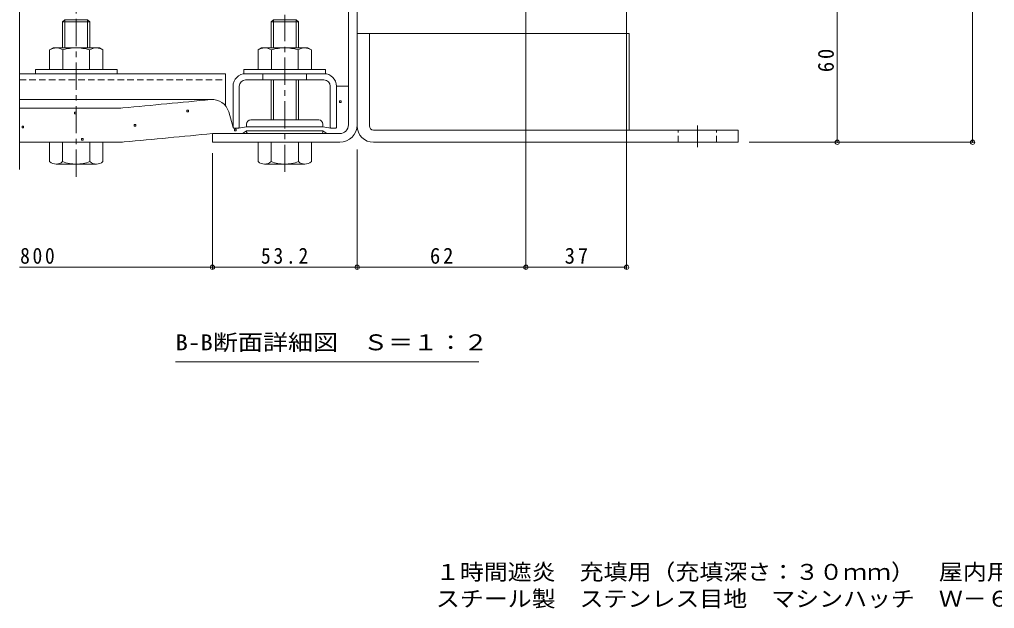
# Model space of a CAD drawing. Units: millimetres at full size. Extents: x -751 to 782, y -550 to 532.
# Drawn here: x -18 to 340.2, y -550.1 to -333.8 of the extents above; entities that cross this region are included whole.
import ezdxf
from ezdxf.enums import TextEntityAlignment as Align

# ---------------------------------------------------------------- set-up
doc = ezdxf.new("R2010")
doc.units = ezdxf.units.MM
doc.header["$LTSCALE"] = 2
doc.header["$PDMODE"] = 32
doc.header["$PDSIZE"] = 1.6
doc.linetypes.add('CHAIN1', pattern=[8, 5, -1, 1, -1])
doc.linetypes.add('DASHED1', pattern=[1.8, 1.2, -0.6])
for name, color, linetype, lineweight in [('D-1', 2, 'Continuous', 9), ('D-4', 4, 'Continuous', 9), ('D-5', 7, 'Continuous', 9), ('D-7', 5, 'Continuous', 5), ('D-B', 2, 'Continuous', 9), ('D-E', 3, 'Continuous', 9), ('D-F', 7, 'Continuous', 9), ('F-5_F-5ﾚｲﾔ', 7, 'Continuous', 9)]:
    doc.layers.add(name, color=color, linetype=linetype, lineweight=lineweight)
doc.styles.add('ＭＳ ゴシック', font='')
doc.styles.get('ＭＳ ゴシック').set_extended_font_data('MS Gothic')

msp = doc.modelspace()

# ---------------------------------------------------------------- linework, layer by layer
at = {"layer": 'D-1'}
for p, q in [((102.878, -372.456), (102.878, -322.056)), ((106.078, -322.056), (106.078, -372.456)), ((52.878, -375.656), (99.678, -375.656))]:
    msp.add_line(p, q, dxfattribs=at)
msp.add_lwpolyline([(99.678, -378.856), (52.878, -378.856), (52.878, -375.656)], dxfattribs=at)
for radius in [3.2, 6.4]:
    msp.add_arc((99.678, -372.456), radius, 270, 0, dxfattribs=at)
at = {"layer": 'D-4'}
for p, q in [((98.478, -358.186), (102.878, -358.186)), ((102.878, -372.456), (102.878, -358.186)), ((98.478, -373.406), (98.478, -358.256)), ((52.867, -363.127), (-17.974, -363.127)), ((-17.974, -366.356), (17.211, -366.356)), ((60.478, -373.406), (58.888, -367.7)), ((52.878, -375.656), (63.982, -375.656)), ((60.728, -373.656), (60.478, -373.406)), ((62.528, -373.656), (60.728, -373.656)), ((65.478, -373.156), (62.528, -373.656)), ((65.478, -374.656), (63.982, -375.656)), ((93.478, -373.156), (65.478, -373.156)), ((65.478, -374.656), (93.478, -374.656)), ((93.478, -374.656), (94.974, -375.656)), ((99.678, -375.656), (94.974, -375.656)), ((17.784, -378.856), (-17.974, -378.856))]:
    msp.add_line(p, q, dxfattribs=at)
at = {"layer": 'D-4', "color": 134, "lineweight": 5}
for p, q in [((65.478, -372.156), (65.478, -373.156)), ((91.978, -370.656), (66.978, -370.656)), ((93.478, -372.156), (93.478, -373.156)), ((65.478, -373.156), (93.478, -373.156)), ((65.478, -374.656), (93.478, -374.656)), ((65.478, -375.156), (65.478, -374.656)), ((92.978, -375.656), (65.978, -375.656)), ((93.478, -375.156), (93.478, -374.656))]:
    msp.add_line(p, q, dxfattribs=at)
at = {"layer": 'D-4', "color": 2}
for points in [[(99.626, -364.235), (99.626, -363.635), (100.226, -363.635), (100.226, -364.235)], [(2.275, -368.396), (2.275, -367.796), (2.875, -367.796), (2.875, -368.396)], [(43.5, -367.703), (43.5, -367.103), (44.1, -367.103), (44.1, -367.703)], [(24.182, -372.879), (24.182, -372.279), (24.782, -372.279), (24.782, -372.879)], [(-17.044, -373.573), (-17.044, -372.973), (-16.444, -372.973), (-16.444, -373.573)], [(60.989, -374.588), (60.989, -373.988), (61.589, -373.988), (61.589, -374.588)], [(4.863, -378.056), (4.863, -377.456), (5.463, -377.456), (5.463, -378.056)]]:
    msp.add_lwpolyline(points, close=True, dxfattribs=at)
at = {"layer": 'D-4'}
msp.add_lwpolyline([(93.478, -373.156), (96.428, -373.656), (98.228, -373.656), (98.478, -373.406)], dxfattribs=at)
for centre, radius, start, end in [((-447.122, 4714.136), 5101.792, 275.2529, 275.61726), ((52.867, -369.377), 6.25, 15.57156, 95.61726), ((17.211, -336.356), 30, 270, 275.2529), ((99.678, -372.456), 3.2, 270, 0), ((-447.122, 4714.136), 5114.292, 275.24643, 275.6105), ((17.784, -348.856), 30, 270, 275.24643)]:
    msp.add_arc(centre, radius, start, end, dxfattribs=at)
at = {"layer": 'D-4', "color": 134, "lineweight": 5}
for centre, radius, start, end in [((66.978, -372.156), 1.5, 90, 180), ((91.978, -372.156), 1.5, 0, 90), ((65.978, -375.156), 0.5, 180, 270), ((92.978, -375.156), 0.5, 270, 0)]:
    msp.add_arc(centre, radius, start, end, dxfattribs=at)
at = {"layer": 'D-5'}
msp.add_line((150.797, -459.528), (39.297, -459.528), dxfattribs=at)
at = {"layer": 'D-7', "linetype": 'CHAIN1'}
for p, q in [((2.878, -391.554), (2.878, -331.068)), ((79.478, -389.734), (79.478, -332.004))]:
    msp.add_line(p, q, dxfattribs=at)
at = {"layer": 'D-7'}
for p, q in [((-2.122, -344.156), (-2.122, -334.668)), ((-1.31, -344.156), (-1.31, -333.856)), ((7.066, -344.156), (7.066, -333.856)), ((7.878, -334.668), (7.878, -334.669)), ((7.878, -334.668), (7.878, -344.156)), ((75.29, -333.856), (74.478, -334.668)), ((84.478, -334.668), (74.478, -334.668)), ((74.478, -344.156), (74.478, -334.668)), ((83.666, -333.856), (75.29, -333.856)), ((75.29, -344.156), (75.29, -333.856)), ((83.666, -333.856), (84.478, -334.668)), ((83.666, -344.156), (83.666, -333.856)), ((84.478, -344.156), (84.478, -334.668)), ((74.478, -370.656), (74.478, -355.956)), ((75.29, -370.656), (75.29, -355.956)), ((83.666, -370.656), (83.666, -355.956)), ((84.478, -370.656), (84.478, -355.956)), ((12.678, -378.856), (-6.922, -378.856)), ((-6.922, -385.962), (-6.922, -378.856)), ((-2.122, -385.961), (-2.122, -378.856)), ((7.878, -385.961), (7.878, -378.856)), ((12.678, -385.962), (12.678, -378.856)), ((69.678, -385.962), (69.678, -378.856)), ((89.278, -378.856), (69.678, -378.856)), ((74.478, -385.961), (74.478, -378.856)), ((84.478, -385.961), (84.478, -378.856)), ((89.278, -385.962), (89.278, -378.856)), ((-4.522, -386.857), (10.278, -386.857)), ((86.878, -386.857), (72.078, -386.857))]:
    msp.add_line(p, q, dxfattribs=at)
at = {"layer": 'D-7', "color": 134}
for p, q in [((-12.122, -352.156), (-12.122, -353.656)), ((17.878, -352.156), (-12.122, -352.156)), ((17.878, -353.656), (-12.122, -353.656)), ((17.878, -352.156), (17.878, -353.656)), ((64.478, -352.156), (64.478, -353.656)), ((94.478, -352.156), (64.478, -352.156)), ((94.478, -353.656), (64.478, -353.656)), ((94.478, -352.156), (94.478, -353.656))]:
    msp.add_line(p, q, dxfattribs=at)
at = {"layer": 'D-7'}
for points in [[(7.066, -333.856), (-1.31, -333.856), (-2.122, -334.668)], [(-2.122, -334.668), (7.878, -334.668), (7.878, -334.668)], [(7.066, -333.856), (7.878, -334.668), (7.878, -334.669)]]:
    msp.add_lwpolyline(points, dxfattribs=at)
for centre, radius, start, end in [((-4.522, -383.191), 3.666, 229.1022, 310.89809), ((2.878, -372.441), 14.416, 249.70546, 290.29454), ((10.278, -383.191), 3.666, 229.10191, 310.8978), ((72.078, -383.191), 3.666, 229.1022, 310.89809), ((79.478, -372.441), 14.416, 249.70546, 290.29454), ((86.878, -383.191), 3.666, 229.10191, 310.8978)]:
    msp.add_arc(centre, radius, start, end, dxfattribs=at)
at = {"layer": 'D-B'}
for p, q in [((-5.622, -344.156), (11.378, -344.156)), ((-2.029, -344.916), (-2.029, -352.156)), ((7.786, -344.916), (7.786, -352.156)), ((12.693, -344.916), (11.378, -344.156)), ((12.693, -344.916), (12.693, -352.156)), ((70.978, -344.156), (87.978, -344.156)), ((74.571, -344.916), (74.571, -352.156)), ((84.386, -344.916), (84.386, -352.156)), ((89.293, -344.916), (87.978, -344.156)), ((89.293, -344.916), (89.293, -352.156))]:
    msp.add_line(p, q, dxfattribs=at)
at = {"layer": 'D-B', "color": 7}
for p, q in [((-17.974, -353.656), (57.666, -353.656)), ((57.666, -365.374), (57.666, -353.656)), ((65.078, -353.656), (93.878, -353.656)), ((93.878, -355.956), (65.078, -355.956)), ((60.478, -373.406), (60.478, -358.256)), ((62.778, -373.406), (62.778, -358.256)), ((96.178, -373.406), (96.178, -358.256)), ((98.478, -373.406), (98.478, -358.256)), ((60.728, -373.656), (60.478, -373.406)), ((62.528, -373.656), (60.728, -373.656)), ((62.528, -373.656), (62.778, -373.406)), ((96.428, -373.656), (96.178, -373.406)), ((98.228, -373.656), (96.428, -373.656)), ((98.228, -373.656), (98.478, -373.406))]:
    msp.add_line(p, q, dxfattribs=at)
at = {"layer": 'D-B', "color": 7, "linetype": 'DASHED1'}
for p, q in [((71.478, -355.956), (71.478, -353.656)), ((87.478, -355.956), (87.478, -353.656)), ((-17.974, -355.956), (57.666, -355.956))]:
    msp.add_line(p, q, dxfattribs=at)
at = {"layer": 'D-B'}
for points in [[(-5.622, -344.156), (-6.937, -344.916), (-6.937, -352.156), (12.693, -352.156)], [(70.978, -344.156), (69.663, -344.916), (69.663, -352.156), (89.293, -352.156)]]:
    msp.add_lwpolyline(points, dxfattribs=at)
for centre, radius, start, end in [((-4.04, -349.933), 5.793, 94.3844, 120.00002), ((-4.636, -348.996), 4.842, 57.42751, 88.18785), ((2.878, -360.397), 16.241, 72.4119, 107.58812), ((10.393, -348.996), 4.842, 91.81216, 122.57251), ((9.797, -349.933), 5.793, 60, 85.61562), ((72.56, -349.933), 5.793, 94.3844, 120.00002), ((71.964, -348.996), 4.842, 57.42751, 88.18785), ((79.478, -360.397), 16.241, 72.4119, 107.58812), ((86.993, -348.996), 4.842, 91.81216, 122.57251), ((86.397, -349.933), 5.793, 60, 85.61562)]:
    msp.add_arc(centre, radius, start, end, dxfattribs=at)
at = {"layer": 'D-B', "color": 7}
for centre, radius, start, end in [((65.078, -358.256), 4.6, 90, 180), ((93.878, -358.256), 4.6, 0, 90), ((65.078, -358.256), 2.3, 90, 180), ((93.878, -358.256), 2.3, 0, 90)]:
    msp.add_arc(centre, radius, start, end, dxfattribs=at)
at = {"layer": 'D-E'}
for p, q in [((106.078, -338.855), (110.578, -338.855)), ((106.078, -372.856), (106.078, -338.855)), ((110.578, -372.856), (110.578, -338.855)), ((112.078, -374.356), (246.078, -374.356)), ((246.078, -374.356), (246.078, -378.856)), ((112.078, -378.856), (246.078, -378.856))]:
    msp.add_line(p, q, dxfattribs=at)
at = {"layer": 'D-E', "linetype": 'DASHED1'}
for p, q in [((224.078, -378.857), (224.078, -374.357)), ((238.078, -378.856), (238.078, -374.356))]:
    msp.add_line(p, q, dxfattribs=at)
at = {"layer": 'D-E', "linetype": 'CHAIN1'}
msp.add_line((231.078, -380.603), (231.078, -372.714), dxfattribs=at)
at = {"layer": 'D-E'}
msp.add_lwpolyline([(110.578, -338.855), (206.078, -338.855), (206.078, -374.356)], dxfattribs=at)
for radius, start in [(6, 180), (1.5, 180.00027)]:
    msp.add_arc((112.078, -372.856), radius, start, 270, dxfattribs=at)
at = {"layer": 'D-F'}
for p, q in [((332.183, -171.456), (332.183, -378.856)), ((205.078, -425.35), (205.078, -268.456)), ((-17.974, -282.037), (-17.974, -388.856)), ((168.078, -425.35), (168.078, -319.116)), ((282.491, -378.856), (282.491, -318.856)), ((332.783, -378.856), (250.078, -378.856)), ((52.878, -425.35), (52.878, -382.856)), ((106.078, -425.35), (106.078, -381.479)), ((52.878, -424.75), (-17.974, -424.75)), ((106.078, -424.75), (52.878, -424.75)), ((168.078, -424.75), (106.078, -424.75)), ((168.078, -424.75), (205.078, -424.75))]:
    msp.add_line(p, q, dxfattribs=at)
for p in [(282.491, -378.856), (332.183, -378.856), (52.878, -424.75), (106.078, -424.75), (168.078, -424.75), (205.078, -424.75)]:
    msp.add_point(p, dxfattribs=at)

# ---------------------------------------------------------------- texts
at = {"layer": 'D-5', "color": 2, "style": 'ＭＳ ゴシック', "width": 1.15}
msp.add_text('B-B断面詳細図\u3000Ｓ＝１：２', height=5.865, dxfattribs=at).set_placement((39.297, -457.028), align=Align.BOTTOM_LEFT)
at = {"layer": 'D-F', "color": 2, "insert": (281.291, -353.106), "char_height": 5.865, "attachment_point": 7, "rotation": 90, "style": 'ＭＳ ゴシック'}
msp.add_mtext('\\T1.27;\\W0.95;60', dxfattribs=at)
at = {"layer": 'D-F', "color": 2, "char_height": 5.865, "attachment_point": 7, "style": 'ＭＳ ゴシック'}
for s, insert in [('\\T1.27;\\W0.9;800', (-17.749, -423.55)), ('\\T1.28;\\W0.9;53.2', (70.728, -423.55)), ('\\T1.27;\\W0.95;62', (132.828, -423.55)), ('\\T1.27;\\W0.95;37', (182.328, -423.55))]:
    msp.add_mtext(s, dxfattribs=dict(at, insert=insert))
at = {"layer": 'F-5_F-5ﾚｲﾔ', "color": 2, "style": 'ＭＳ ゴシック', "width": 1.1}
for s, p in [('１時間遮炎\u3000充填用（充填深さ：３０ｍｍ）\u3000屋内用\u3000二重蓋\u3000密閉形（防水・防臭形）', (135, -541.365)), ('スチール製\u3000ステンレス目地\u3000マシンハッチ\u3000Ｗ－６Ｅ－８００×２０００－Ｌ', (135, -551.206))]:
    msp.add_text(s, height=5.865, dxfattribs=at).set_placement(p, align=Align.BOTTOM_LEFT)

doc.saveas('drawing.dxf')
